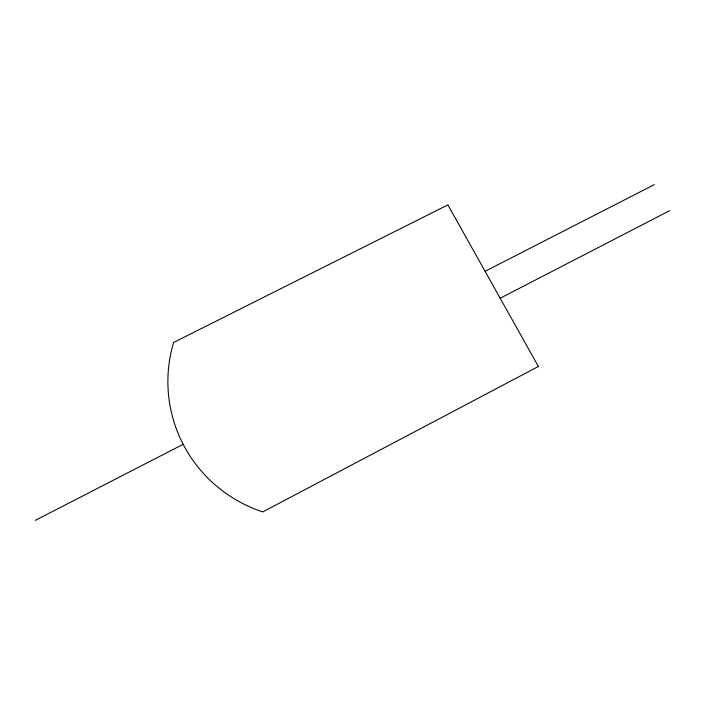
<?xml version="1.0" encoding="UTF-8"?>
<svg xmlns="http://www.w3.org/2000/svg" width="705" height="705" viewBox="0 0 705 705"><rect width="100%" height="100%" fill="white"/><g stroke="black" fill="none" stroke-linecap="round" stroke-linejoin="round"><path stroke-width="1.06" d="M500.171 298.233L669.75 210.628M35.25 520.396L183.159 444.309M485.093 271.302L654.346 184.604M538.391 366.468L262.736 511.918A139.449 137.678 -4.4 0 1 173.641 342.454L447.904 204.891L538.391 366.468"/></g></svg>
